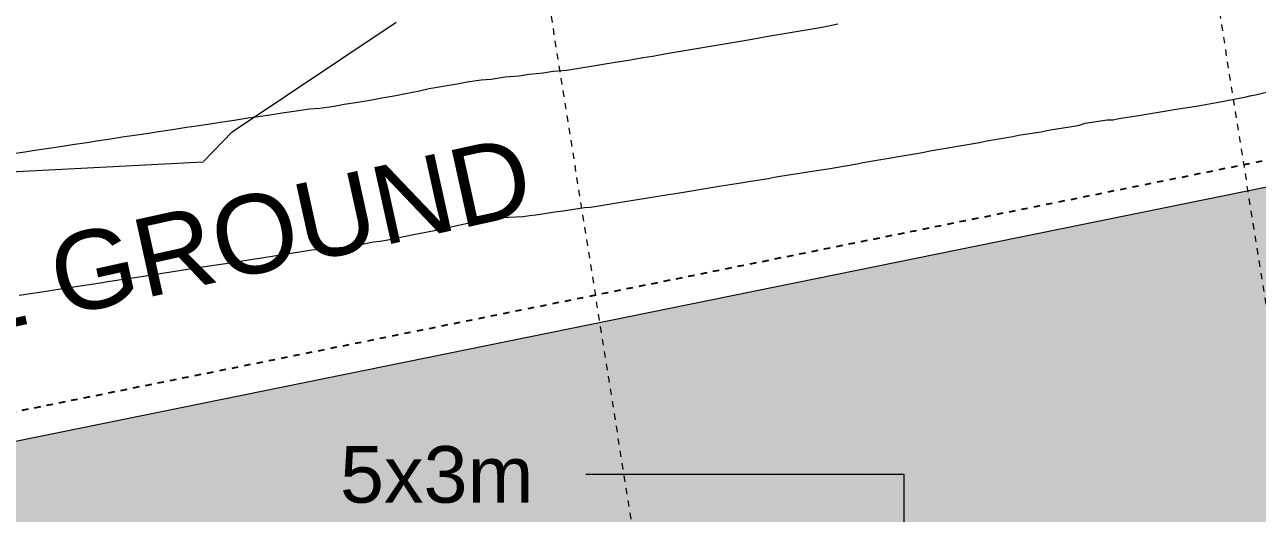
# Model space of a CAD drawing. Header units: metres. Extents: x -2515 to -2174, y 3875 to 4127.
# Drawn here: x -2325.96 to -2306.37, y 4044.64 to 4052.42 of the extents above; entities that cross this region are included whole.
import ezdxf

# ---------------------------------------------------------------- set-up
doc = ezdxf.new("R2010")
doc.units = ezdxf.units.M
doc.linetypes.add('BOUNDARY Tighter', pattern=[0.008, 0.004, -0.002, 0, -0.002])
doc.linetypes.add('Grid Line', pattern=[0.021, 0.012, -0.003, 0.003, -0.003])
for name, color, linetype, lineweight in [('A-ANNO-DIMS', 211, 'Continuous', 5), ('A-ANNO-DIMS-500', 211, 'Continuous', 5), ('A-DETL', 90, 'Continuous', 5), ('A-FLOR', 192, 'Continuous', 5), ('A-FLOR-PATT', 8, 'Continuous', 5), ('C-TOPO-MAJR', 7, 'Continuous', 18), ('C-TOPO-MINR', 7, 'Continuous', 5), ('G-ANNO-TEXT', 231, 'Continuous', 5), ('S-GRID', 1, 'Continuous', 5)]:
    doc.layers.add(name, color=color, linetype=linetype, lineweight=lineweight)
doc.styles.add('Arial', font='arial.ttf', dxfattribs={"height": 0.9})
doc.styles.add('Arial_1', font='arial.ttf', dxfattribs={"height": 1.25})
doc.dimstyles.new('2_5-Diagonal-_deg_-Decimal_O', dxfattribs={"dimscale": 0.3048, "dimtxt": 1.275324, "dimasz": 2.46063, "dimexe": 1.64042, "dimexo": 0.0625, "dimgap": 2.46063, "dimtad": 1, "dimdec": 0, "dimlfac": 1000, "dimzin": 0, "dimdsep": 46, "dimtxsty": 'Arial_1', "dimblk1": 'OBLIQUE', "dimblk2": 'OBLIQUE', "dimsah": 1, "dimcen": 0.09, "dimdle": 1.64042, "dimazin": 0, "dimtfac": 1, "dimtdec": 4, "dimtix": 1, "dimtmove": 0, "dimatfit": 3, "dimfxl": 8.2021, "dimfxlon": 1, "dimtvp": 1, "dimtfill": 1, "dimtolj": 1, "dimtzin": 0, "dimlwd": 15, "dimlwe": 15, "dimarcsym": 2})

# ---------------------------------------------------------------- blocks, each defined once
blk = doc.blocks.new('DIMBLOCK19-GA - TENANCY PLAN')
at = {"layer": 'A-ANNO-DIMS-500', "lineweight": 15}
for p, q in [((-2353.659, 4065.788), (-2353.794, 4066.27)), ((-2353.659, 4065.788), (-2353.399, 4066.251)), ((-2353.659, 4065.788), (-2353.919, 4065.326)), ((-2353.659, 4065.788), (-2353.659, 4065.788)), ((-2353.659, 4065.788), (-2352.984, 4063.381)), ((-2364.686, 4062.347), (-2364.849, 4062.819)), ((-2364.686, 4062.347), (-2364.453, 4062.823)), ((-2364.686, 4062.347), (-2364.918, 4061.87)), ((-2364.686, 4062.347), (-2363.872, 4059.983))]:
    blk.add_line(p, q, dxfattribs=at)
for start, end in [(105.52316, 109.14465), (105.66741, 109.00041)]:
    blk.add_arc((-2300.024, 3874.558), 198.609, start, end, dxfattribs=at)
at = {"layer": 'A-ANNO-DIMS-500', "color": 0, "lineweight": 15, "insert": (-2361.852, 4065.805), "char_height": 1.25, "width": 4.89725, "attachment_point": 1, "rotation": 17.3339, "line_spacing_factor": 0.941778, "style": 'Arial_1', "bg_fill": 3, "box_fill_scale": 1.25, "bg_fill_color": 256, "bg_fill_true_color": 13158600, "bg_fill_transparency": 0}
blk.add_mtext('3.33°', dxfattribs=at)
blk = doc.blocks.new('_Oblique')
at = {"color": 0, "linetype": 'ByBlock', "lineweight": -2}
blk.add_line((-0.5, -0.5), (0.5, 0.5), dxfattribs=at)
blk = doc.blocks.new('DIMBLOCK20-GA - TENANCY PLAN')
at = {"layer": 'A-ANNO-DIMS-500', "lineweight": 15}
for p, q in [((-2342.467, 4068.66), (-2342.574, 4069.148)), ((-2342.467, 4068.66), (-2342.181, 4069.106)), ((-2342.467, 4068.66), (-2342.753, 4068.213)), ((-2342.467, 4068.66), (-2342.467, 4068.66)), ((-2342.467, 4068.66), (-2341.933, 4066.217)), ((-2353.68, 4065.864), (-2353.815, 4066.345)), ((-2353.68, 4065.864), (-2353.42, 4066.326)), ((-2353.68, 4065.864), (-2353.94, 4065.401)), ((-2353.68, 4065.864), (-2353.005, 4063.457))]:
    blk.add_line(p, q, dxfattribs=at)
for start, end in [(102.19022, 105.81159), (102.33441, 105.66741)]:
    blk.add_arc((-2300.024, 3874.558), 198.687, start, end, dxfattribs=at)
at = {"layer": 'A-ANNO-DIMS-500', "color": 0, "lineweight": 15, "insert": (-2350.648, 4069.152), "char_height": 1.25, "width": 4.89725, "attachment_point": 1, "rotation": 14.0009, "line_spacing_factor": 0.941778, "style": 'Arial_1', "bg_fill": 3, "box_fill_scale": 1.25, "bg_fill_color": 256, "bg_fill_true_color": 13158600, "bg_fill_transparency": 0}
blk.add_mtext('3.33°', dxfattribs=at)
blk = doc.blocks.new('DIMBLOCK21-GA - TENANCY PLAN')
at = {"layer": 'A-ANNO-DIMS-500', "lineweight": 15}
for p, q in [((-2331.111, 4070.83), (-2331.19, 4071.324)), ((-2331.111, 4070.83), (-2330.8, 4071.26)), ((-2331.111, 4070.83), (-2331.423, 4070.401)), ((-2331.111, 4070.83), (-2331.111, 4070.83)), ((-2331.111, 4070.83), (-2330.72, 4068.361)), ((-2342.474, 4068.69), (-2342.58, 4069.179)), ((-2342.474, 4068.69), (-2342.187, 4069.137)), ((-2342.474, 4068.69), (-2342.76, 4068.244)), ((-2342.474, 4068.69), (-2341.94, 4066.248))]:
    blk.add_line(p, q, dxfattribs=at)
for start, end in [(98.85617, 102.47857), (99.00033, 102.33441)]:
    blk.add_arc((-2300.024, 3874.558), 198.719, start, end, dxfattribs=at)
at = {"layer": 'A-ANNO-DIMS-500', "color": 0, "lineweight": 15, "insert": (-2339.253, 4071.797), "char_height": 1.25, "width": 4.89725, "attachment_point": 1, "rotation": 10.6674, "line_spacing_factor": 0.941778, "style": 'Arial_1', "bg_fill": 3, "box_fill_scale": 1.25, "bg_fill_color": 256, "bg_fill_true_color": 13158600, "bg_fill_transparency": 0}
blk.add_mtext('3.33°', dxfattribs=at)
blk = doc.blocks.new('DIMBLOCK22-GA - TENANCY PLAN')
at = {"layer": 'A-ANNO-DIMS-500', "lineweight": 15}
for p, q in [((-2331.89, 4075.745), (-2331.968, 4076.239)), ((-2331.89, 4075.745), (-2331.578, 4076.174)), ((-2331.89, 4075.745), (-2332.202, 4075.316)), ((-2331.89, 4075.745), (-2331.89, 4075.745)), ((-2331.89, 4075.745), (-2331.499, 4073.276)), ((-2366.342, 4067.155), (-2366.504, 4067.627)), ((-2366.342, 4067.155), (-2366.109, 4067.631)), ((-2366.342, 4067.155), (-2366.574, 4066.678)), ((-2366.342, 4067.155), (-2365.528, 4064.791))]:
    blk.add_line(p, q, dxfattribs=at)
for start, end in [(98.85969, 109.14105), (99.00033, 109.00041)]:
    blk.add_arc((-2300.024, 3874.558), 203.694, start, end, dxfattribs=at)
at = {"layer": 'A-ANNO-DIMS-500', "color": 0, "lineweight": 15, "insert": (-2352.324, 4073.894), "char_height": 1.25, "width": 6.05092, "attachment_point": 1, "rotation": 14.0004, "line_spacing_factor": 0.941778, "style": 'Arial_1', "bg_fill": 3, "box_fill_scale": 1.25, "bg_fill_color": 256, "bg_fill_true_color": 13158600, "bg_fill_transparency": 0}
blk.add_mtext('10.00°', dxfattribs=at)

msp = doc.modelspace()

# ---------------------------------------------------------------- hatches: boundary and pattern name
at = {"layer": 'A-FLOR-PATT'}
for points in [[(-2301.6523, 4044.6449), (-2302.5919, 4050.5767), (-2325.5398, 4045.9079), (-2302.0185, 4044.6643)], [(-2327.5469, 4039.3766), (-2325.5398, 4045.9079), (-2328.8044, 4045.2437), (-2328.2438, 4042.6282)], [(-2327.5469, 4039.3766), (-2301.6523, 4044.6449), (-2325.5398, 4045.9079), (-2327.5122, 4039.4894)]]:
    msp.add_hatch(color=253, dxfattribs=at).paths.add_polyline_path(points)

# ---------------------------------------------------------------- linework, layer by layer
at = {"layer": 'A-DETL', "linetype": 'BOUNDARY Tighter', "lineweight": 25}
msp.add_line((-2260.6109, 4059.4439), (-2388.3643, 4033.7254), dxfattribs=at)
at = {"layer": 'A-FLOR'}
msp.add_line((-2345.1157, 4041.9251), (-2283.9581, 4054.3678), dxfattribs=at)
at = {"layer": 'C-TOPO-MAJR', "color": 251, "lineweight": 13}
for p, q in [((-2313.4099, 4052.3586), (-2313.258, 4052.3832)), ((-2313.258, 4052.3832), (-2313.0364, 4052.4308)), ((-2314.6152, 4052.152), (-2314.3942, 4052.1911)), ((-2314.3942, 4052.1911), (-2314.1713, 4052.2306)), ((-2314.1713, 4052.2306), (-2314.0153, 4052.2552)), ((-2314.0153, 4052.2552), (-2313.7929, 4052.2946)), ((-2313.7929, 4052.2946), (-2313.6329, 4052.3192)), ((-2313.6329, 4052.3192), (-2313.4099, 4052.3586)), ((-2315.7538, 4051.9596), (-2315.5951, 4051.9847)), ((-2315.5951, 4051.9847), (-2315.3743, 4052.0237)), ((-2315.3743, 4052.0237), (-2315.1525, 4052.0629)), ((-2315.1525, 4052.0629), (-2314.995, 4052.0878)), ((-2314.995, 4052.0878), (-2314.7725, 4052.1271)), ((-2314.7725, 4052.1271), (-2314.6152, 4052.152)), ((-2316.9513, 4051.7586), (-2316.7302, 4051.7949)), ((-2316.7302, 4051.7949), (-2316.5746, 4051.8202)), ((-2316.5746, 4051.8202), (-2316.3544, 4051.8564)), ((-2316.3544, 4051.8564), (-2316.1334, 4051.8955)), ((-2316.1334, 4051.8955), (-2315.9746, 4051.9206)), ((-2315.9746, 4051.9206), (-2315.7538, 4051.9596)), ((-2318.5434, 4051.551), (-2318.3213, 4051.5871)), ((-2318.3213, 4051.5871), (-2318.0975, 4051.6072)), ((-2318.0975, 4051.6072), (-2317.9398, 4051.632)), ((-2317.9398, 4051.632), (-2317.7167, 4051.6521)), ((-2317.7167, 4051.6521), (-2317.5576, 4051.6772)), ((-2317.5576, 4051.6772), (-2317.3408, 4051.6965)), ((-2317.3408, 4051.6965), (-2317.1151, 4051.7334)), ((-2317.1151, 4051.7334), (-2316.9513, 4051.7586)), ((-2319.6818, 4051.3671), (-2319.5257, 4051.4024)), ((-2319.5257, 4051.4024), (-2319.3041, 4051.4431)), ((-2319.3041, 4051.4431), (-2319.081, 4051.4794)), ((-2319.081, 4051.4794), (-2318.9264, 4051.5073)), ((-2318.9264, 4051.5073), (-2318.7031, 4051.5436)), ((-2318.7031, 4051.5436), (-2318.5434, 4051.551)), ((-2320.8809, 4051.1556), (-2320.66, 4051.1884)), ((-2320.66, 4051.1884), (-2320.4387, 4051.2213)), ((-2320.4387, 4051.2213), (-2320.2809, 4051.2537)), ((-2320.2809, 4051.2537), (-2320.06, 4051.2944)), ((-2320.06, 4051.2944), (-2319.903, 4051.3264)), ((-2319.903, 4051.3264), (-2319.6818, 4051.3671)), ((-2322.2454, 4050.9598), (-2322.0236, 4050.9927)), ((-2322.0236, 4050.9927), (-2321.8652, 4051.0177)), ((-2321.8652, 4051.0177), (-2321.6436, 4051.0506)), ((-2321.6436, 4051.0506), (-2321.4277, 4051.0828)), ((-2321.4277, 4051.0828), (-2321.2662, 4051.09)), ((-2321.2662, 4051.09), (-2321.0394, 4051.1236)), ((-2321.0394, 4051.1236), (-2320.8809, 4051.1556)), ((-2323.3848, 4050.7863), (-2323.227, 4050.8111)), ((-2323.227, 4050.8111), (-2323.0054, 4050.844)), ((-2323.0054, 4050.844), (-2322.8472, 4050.869)), ((-2322.8472, 4050.869), (-2322.6255, 4050.9019)), ((-2322.6255, 4050.9019), (-2322.4034, 4050.9349)), ((-2322.4034, 4050.9349), (-2322.2454, 4050.9598)), ((-2324.8115, 4050.5717), (-2324.5894, 4050.6047)), ((-2324.5894, 4050.6047), (-2324.367, 4050.6377)), ((-2324.367, 4050.6377), (-2324.2095, 4050.6625)), ((-2324.2095, 4050.6625), (-2323.9873, 4050.6954)), ((-2323.9873, 4050.6954), (-2323.8293, 4050.7203)), ((-2323.8293, 4050.7203), (-2323.6075, 4050.7532)), ((-2323.6075, 4050.7532), (-2323.3848, 4050.7863)), ((-2325.9512, 4050.3983), (-2325.7936, 4050.4231)), ((-2325.7936, 4050.4231), (-2325.5714, 4050.4561)), ((-2325.5714, 4050.4561), (-2325.3551, 4050.4883)), ((-2325.3551, 4050.4883), (-2325.1977, 4050.5131)), ((-2325.1977, 4050.5131), (-2324.9692, 4050.5469)), ((-2324.9692, 4050.5469), (-2324.8115, 4050.5717)), ((-2326.1736, 4050.3653), (-2325.9512, 4050.3983))]:
    msp.add_line(p, q, dxfattribs=at)
at = {"layer": 'C-TOPO-MINR', "color": 9}
for p, q in [((-2322.6598, 4050.7134), (-2320.0512, 4052.4569)), ((-2323.116, 4050.2419), (-2322.6598, 4050.7134)), ((-2327.7812, 4049.9943), (-2323.119, 4050.2387))]:
    msp.add_line(p, q, dxfattribs=at)
at = {"layer": 'C-TOPO-MINR', "color": 252}
for p, q in [((-2306.3993, 4051.3012), (-2306.0626, 4051.3802)), ((-2307.2477, 4051.1402), (-2306.8989, 4051.2007)), ((-2306.8989, 4051.2007), (-2306.5458, 4051.2729)), ((-2306.5458, 4051.2729), (-2306.4884, 4051.2866)), ((-2306.4884, 4051.2866), (-2306.3993, 4051.3012)), ((-2308.2199, 4050.979), (-2308.1269, 4050.9961)), ((-2308.1269, 4050.9961), (-2307.7798, 4051.0522)), ((-2307.7798, 4051.0522), (-2307.6874, 4051.0692)), ((-2307.6874, 4051.0692), (-2307.3395, 4051.1232)), ((-2307.3395, 4051.1232), (-2307.2477, 4051.1402)), ((-2309.624, 4050.7497), (-2309.2828, 4050.8042)), ((-2309.2828, 4050.8042), (-2309.1927, 4050.8201)), ((-2309.1927, 4050.8201), (-2309.1015, 4050.8503)), ((-2309.1015, 4050.8503), (-2308.7539, 4050.9042)), ((-2308.7539, 4050.9042), (-2308.6597, 4050.9038)), ((-2308.6597, 4050.9038), (-2308.5662, 4050.9274)), ((-2308.5662, 4050.9274), (-2308.2199, 4050.979)), ((-2310.6032, 4050.5839), (-2310.2536, 4050.6386)), ((-2310.2536, 4050.6386), (-2310.1609, 4050.6592)), ((-2310.1609, 4050.6592), (-2309.8011, 4050.7139)), ((-2309.8011, 4050.7139), (-2309.7148, 4050.7337)), ((-2309.7148, 4050.7337), (-2309.624, 4050.7497)), ((-2311.6639, 4050.3932), (-2311.5726, 4050.4136)), ((-2311.5726, 4050.4136), (-2311.2236, 4050.4683)), ((-2311.2236, 4050.4683), (-2311.1336, 4050.4886)), ((-2311.1336, 4050.4886), (-2310.7834, 4050.5434)), ((-2310.7834, 4050.5434), (-2310.6938, 4050.5636)), ((-2310.6938, 4050.5636), (-2310.6032, 4050.5839)), ((-2313.0646, 4050.1497), (-2312.7248, 4050.2046)), ((-2312.7248, 4050.2046), (-2312.6342, 4050.2241)), ((-2312.6342, 4050.2241), (-2312.5427, 4050.2438)), ((-2312.5427, 4050.2438), (-2312.1943, 4050.2986)), ((-2312.1943, 4050.2986), (-2312.1035, 4050.3181)), ((-2312.1035, 4050.3181), (-2311.7539, 4050.373)), ((-2311.7539, 4050.373), (-2311.6639, 4050.3932)), ((-2313.9515, 4050.0076), (-2313.6055, 4050.0622)), ((-2313.6055, 4050.0622), (-2313.513, 4050.0786)), ((-2313.513, 4050.0786), (-2313.1566, 4050.1334)), ((-2313.1566, 4050.1334), (-2313.0646, 4050.1497)), ((-2315.4545, 4049.7614), (-2315.1101, 4049.8158)), ((-2315.1101, 4049.8158), (-2315.0162, 4049.8324)), ((-2315.0162, 4049.8324), (-2314.9218, 4049.8491)), ((-2314.9218, 4049.8491), (-2314.5773, 4049.9035)), ((-2314.5773, 4049.9035), (-2314.4833, 4049.9201)), ((-2314.4833, 4049.9201), (-2314.1374, 4049.9747)), ((-2314.1374, 4049.9747), (-2314.0449, 4049.9911)), ((-2314.0449, 4049.9911), (-2313.9515, 4050.0076)), ((-2316.4167, 4049.6038), (-2316.0828, 4049.658)), ((-2316.0828, 4049.658), (-2315.9877, 4049.6736)), ((-2315.9877, 4049.6736), (-2315.8922, 4049.6905)), ((-2315.8922, 4049.6905), (-2315.5492, 4049.7447)), ((-2315.5492, 4049.7447), (-2315.4545, 4049.7614)), ((-2317.8348, 4049.3933), (-2317.4962, 4049.4467)), ((-2317.4962, 4049.4467), (-2317.3977, 4049.4556)), ((-2317.3977, 4049.4556), (-2317.0571, 4049.5094)), ((-2317.0571, 4049.5094), (-2316.9622, 4049.5178)), ((-2316.9622, 4049.5178), (-2316.8633, 4049.534)), ((-2316.8633, 4049.534), (-2316.5128, 4049.588)), ((-2316.5128, 4049.588), (-2316.4167, 4049.6038)), ((-2319.3437, 4049.1657), (-2319.0115, 4049.241)), ((-2319.0115, 4049.241), (-2318.9107, 4049.2595)), ((-2318.9107, 4049.2595), (-2318.8093, 4049.276)), ((-2318.8093, 4049.276), (-2318.4778, 4049.3359)), ((-2318.4778, 4049.3359), (-2318.3763, 4049.3524)), ((-2318.3763, 4049.3524), (-2318.0329, 4049.3683)), ((-2318.0329, 4049.3683), (-2317.9342, 4049.3844)), ((-2317.9342, 4049.3844), (-2317.8348, 4049.3933)), ((-2320.2103, 4048.9924), (-2319.8772, 4049.0609)), ((-2319.8772, 4049.0609), (-2319.7768, 4049.0794)), ((-2319.7768, 4049.0794), (-2319.4442, 4049.1472)), ((-2319.4442, 4049.1472), (-2319.3437, 4049.1657)), ((-2321.7217, 4048.7824), (-2321.3901, 4048.8347)), ((-2321.3901, 4048.8347), (-2321.2871, 4048.85)), ((-2321.2871, 4048.85), (-2321.1868, 4048.8649)), ((-2321.1868, 4048.8649), (-2320.8477, 4048.88)), ((-2320.8477, 4048.88), (-2320.7445, 4048.8953)), ((-2320.7445, 4048.8953), (-2320.4113, 4048.9625)), ((-2320.4113, 4048.9625), (-2320.3109, 4048.9774)), ((-2320.3109, 4048.9774), (-2320.2103, 4048.9924)), ((-2322.6941, 4048.6319), (-2322.3643, 4048.6839)), ((-2322.3643, 4048.6839), (-2322.2601, 4048.6994)), ((-2322.2601, 4048.6994), (-2322.1556, 4048.7149)), ((-2322.1556, 4048.7149), (-2321.8254, 4048.767)), ((-2321.8254, 4048.767), (-2321.7217, 4048.7824)), ((-2324.0995, 4048.4143), (-2323.7729, 4048.4658)), ((-2323.7729, 4048.4658), (-2323.6667, 4048.4816)), ((-2323.6667, 4048.4816), (-2323.3387, 4048.5333)), ((-2323.3387, 4048.5333), (-2323.2332, 4048.5489)), ((-2323.2332, 4048.5489), (-2323.1273, 4048.5646)), ((-2323.1273, 4048.5646), (-2322.7989, 4048.6164)), ((-2322.7989, 4048.6164), (-2322.6941, 4048.6319)), ((-2325.288, 4048.2321), (-2325.18, 4048.2481)), ((-2325.18, 4048.2481), (-2325.0748, 4048.2637)), ((-2325.0748, 4048.2637), (-2324.75, 4048.3149)), ((-2324.75, 4048.3149), (-2324.6395, 4048.3313)), ((-2324.6395, 4048.3313), (-2324.3133, 4048.3826)), ((-2324.3133, 4048.3826), (-2324.2065, 4048.3985)), ((-2324.2065, 4048.3985), (-2324.0995, 4048.4143)), ((-2326.0443, 4048.114), (-2325.7212, 4048.1649)), ((-2325.7212, 4048.1649), (-2325.6125, 4048.181)), ((-2325.6125, 4048.181), (-2325.288, 4048.2321))]:
    msp.add_line(p, q, dxfattribs=at)
at = {"layer": 'S-GRID', "linetype": 'Grid Line'}
msp.add_line((-2297.7505, 3994.4423), (-2311.6622, 4082.2741), dxfattribs=at)

# ---------------------------------------------------------------- next in the draw order: dimensions: what is measured, and where the dimension line sits
at = {"layer": 'A-ANNO-DIMS', "lineweight": 15}
dim = msp.add_angular_dim_3p(base=(-2357.3565, 4064.7125), center=(-2300.0238, 3874.5584), p1=(-2352.9836, 4063.3812), p2=(-2363.872, 4059.9828), dimstyle='2_5-Diagonal-_deg_-Decimal_O', override={"dimpost": '<>', "dimfxl": 11.406419}, dxfattribs=at)
dim.commit()
dim.dimension.update_dxf_attribs({"geometry": 'DIMBLOCK19-GA - TENANCY PLAN', "text_midpoint": (-2359.6111, 4065.4733)})

# ---------------------------------------------------------------- next in the draw order: dimensions: what is measured, and where the dimension line sits
dim = msp.add_angular_dim_3p(base=(-2346.2224, 4067.8002), center=(-2300.0238, 3874.5584), p1=(-2341.9328, 4066.2173), p2=(-2353.0048, 4063.4566), dimstyle='2_5-Diagonal-_deg_-Decimal_O', override={"dimpost": '<>', "dimfxl": 11.410971}, dxfattribs=at)
dim.commit()
dim.dimension.update_dxf_attribs({"geometry": 'DIMBLOCK20-GA - TENANCY PLAN', "text_midpoint": (-2348.4297, 4068.6906)})

# ---------------------------------------------------------------- next in the draw order: dimensions: what is measured, and where the dimension line sits
dim = msp.add_angular_dim_3p(base=(-2334.9124, 4070.1906), center=(-2300.0238, 3874.5584), p1=(-2330.7203, 4068.3613), p2=(-2341.9395, 4066.248), dimstyle='2_5-Diagonal-_deg_-Decimal_O', override={"dimpost": '<>', "dimfxl": 11.416488}, dxfattribs=at)
dim.commit()
dim.dimension.update_dxf_attribs({"geometry": 'DIMBLOCK21-GA - TENANCY PLAN', "text_midpoint": (-2337.0651, 4071.2077)})

# ---------------------------------------------------------------- next in the draw order: dimensions: what is measured, and where the dimension line sits
dim = msp.add_angular_dim_3p(base=(-2343.5339, 4073.5515), center=(-2300.0238, 3874.5584), p1=(-2331.4987, 4073.2755), p2=(-2365.5276, 4064.7909), dimstyle='2_5-Diagonal-_deg_-Decimal_O', override={"dimpost": '<>', "dimfxl": 35.070754}, dxfattribs=at)
dim.commit()
dim.dimension.update_dxf_attribs({"geometry": 'DIMBLOCK22-GA - TENANCY PLAN', "text_midpoint": (-2349.639, 4073.5488)})

# ---------------------------------------------------------------- next in the draw order: linework, layer by layer
at = {"layer": 'G-ANNO-TEXT', "color": 7}
for p, q in [((-2312.7463, 4045.2648), (-2317.0375, 4045.2648)), ((-2311.9784, 4045.2648), (-2312.7463, 4045.2648)), ((-2311.9784, 4040.8241), (-2311.9784, 4045.2648))]:
    msp.add_line(p, q, dxfattribs=at)
at = {"layer": 'S-GRID', "linetype": 'Grid Line'}
msp.add_line((-2308.1212, 3992.7997), (-2322.0329, 4080.6315), dxfattribs=at)

# ---------------------------------------------------------------- next in the draw order: texts
at = {"layer": 'G-ANNO-TEXT', "color": 7, "insert": (-2353.0342, 4042.9556), "char_height": 1.25, "width": 43.411378, "attachment_point": 1, "rotation": 12.43635, "style": 'Arial_1'}
msp.add_mtext('BATTERED GRADE TO NATURAL GROUND', dxfattribs=at)
at = {"layer": 'G-ANNO-TEXT', "color": 7, "insert": (-2320.9448, 4045.7148), "char_height": 0.9, "width": 4.008438, "attachment_point": 1, "style": 'Arial'}
msp.add_mtext('5x3m ', dxfattribs=at)

doc.saveas('drawing.dxf')
